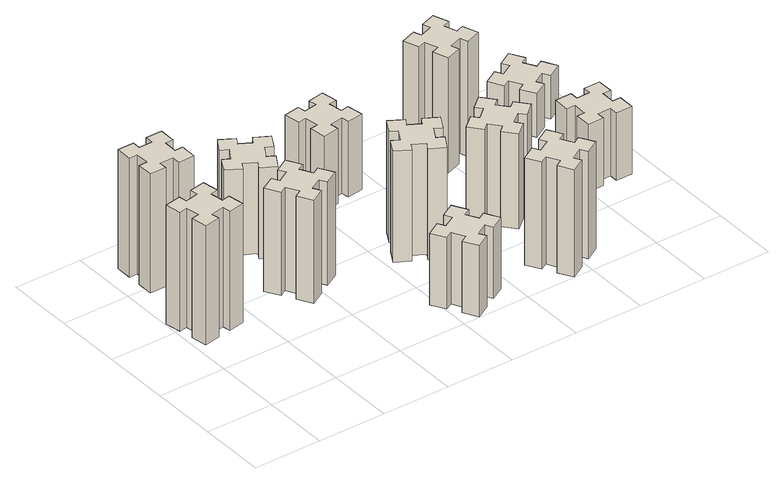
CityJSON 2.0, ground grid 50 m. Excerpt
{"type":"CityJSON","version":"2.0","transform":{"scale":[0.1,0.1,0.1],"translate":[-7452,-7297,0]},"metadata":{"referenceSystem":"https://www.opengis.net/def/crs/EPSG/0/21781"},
"CityObjects":{
"building1":{"type":"Building","attributes":{"class":"1000","function":"1000","usage":"1000","yearOfConstruction":2016,"roofType":"1000","measuredHeight":90,"storeysAboveGround":30,"storeysBelowGround":0},"geometry":[{"type":"Solid","lod":"1","boundaries":[[[[0,1,2,3,4,5,6,7,8,9,10,11,12,13,14,15,16,17,18,19]],[[17,16,20,21]],[[16,15,22,20]],[[15,14,23,22]],[[14,13,24,23]],[[13,12,25,24]],[[12,11,26,25]],[[11,10,27,26]],[[10,9,28,27]],[[9,8,29,28]],[[8,7,30,29]],[[7,6,31,30]],[[6,5,32,31]],[[5,4,33,32]],[[4,3,34,33]],[[3,2,35,34]],[[2,1,36,35]],[[1,0,37,36]],[[0,19,38,37]],[[19,18,39,38]],[[18,17,21,39]],[[24,25,26,27,28,29,30,31,32,33,34,35,36,37,38,39,21,20,22,23]]]]}]},
"building2":{"type":"Building","attributes":{"class":"1000","function":"1000","usage":"1000","yearOfConstruction":2016,"roofType":"1000","measuredHeight":90,"storeysAboveGround":30,"storeysBelowGround":0},"geometry":[{"type":"Solid","lod":"1","boundaries":[[[[40,41,42,43,44,45,46,47,48,49,50,51,52,53,54,55,56,57,58,59]],[[57,56,60,61]],[[56,55,62,60]],[[55,54,63,62]],[[54,53,64,63]],[[53,52,65,64]],[[52,51,66,65]],[[51,50,67,66]],[[50,49,68,67]],[[49,48,69,68]],[[48,47,70,69]],[[47,46,71,70]],[[46,45,72,71]],[[45,44,73,72]],[[44,43,74,73]],[[43,42,75,74]],[[42,41,76,75]],[[41,40,77,76]],[[40,59,78,77]],[[59,58,79,78]],[[58,57,61,79]],[[64,65,66,67,68,69,70,71,72,73,74,75,76,77,78,79,61,60,62,63]]]]}]},
"building3":{"type":"Building","attributes":{"class":"1000","function":"1000","usage":"1000","yearOfConstruction":2016,"roofType":"1000","measuredHeight":78,"storeysAboveGround":30,"storeysBelowGround":0},"geometry":[{"type":"Solid","lod":"1","boundaries":[[[[80,81,82,83,84,85,86,87,88,89,90,91,92,93,94,95,96,97,98,99]],[[97,96,100,101]],[[96,95,102,100]],[[95,94,103,102]],[[94,93,104,103]],[[93,92,105,104]],[[92,91,106,105]],[[91,90,107,106]],[[90,89,108,107]],[[89,88,109,108]],[[88,87,110,109]],[[87,86,111,110]],[[86,85,112,111]],[[85,84,113,112]],[[84,83,114,113]],[[83,82,115,114]],[[82,81,116,115]],[[81,80,117,116]],[[80,99,118,117]],[[99,98,119,118]],[[98,97,101,119]],[[104,105,106,107,108,109,110,111,112,113,114,115,116,117,118,119,101,100,102,103]]]]}]},
"building4":{"type":"Building","attributes":{"class":"1000","function":"1000","usage":"1000","yearOfConstruction":2016,"roofType":"1000","measuredHeight":69,"storeysAboveGround":30,"storeysBelowGround":0},"geometry":[{"type":"Solid","lod":"1","boundaries":[[[[120,121,122,123,124,125,126,127,128,129,130,131,132,133,134,135,136,137,138,139]],[[137,136,140,141]],[[136,135,142,140]],[[135,134,143,142]],[[134,133,144,143]],[[133,132,145,144]],[[132,131,146,145]],[[131,130,147,146]],[[130,129,148,147]],[[129,128,149,148]],[[128,127,150,149]],[[127,126,151,150]],[[126,125,152,151]],[[125,124,153,152]],[[124,123,154,153]],[[123,122,155,154]],[[122,121,156,155]],[[121,120,157,156]],[[120,139,158,157]],[[139,138,159,158]],[[138,137,141,159]],[[144,145,146,147,148,149,150,151,152,153,154,155,156,157,158,159,141,140,142,143]]]]}]},
"building5":{"type":"Building","attributes":{"class":"1000","function":"1000","usage":"1000","yearOfConstruction":2016,"roofType":"1000","measuredHeight":54,"storeysAboveGround":30,"storeysBelowGround":0},"geometry":[{"type":"Solid","lod":"1","boundaries":[[[[160,161,162,163,164,165,166,167,168,169,170,171,172,173,174,175,176,177,178,179]],[[177,176,180,181]],[[176,175,182,180]],[[175,174,183,182]],[[174,173,184,183]],[[173,172,185,184]],[[172,171,186,185]],[[171,170,187,186]],[[170,169,188,187]],[[169,168,189,188]],[[168,167,190,189]],[[167,166,191,190]],[[166,165,192,191]],[[165,164,193,192]],[[164,163,194,193]],[[163,162,195,194]],[[162,161,196,195]],[[161,160,197,196]],[[160,179,198,197]],[[179,178,199,198]],[[178,177,181,199]],[[184,185,186,187,188,189,190,191,192,193,194,195,196,197,198,199,181,180,182,183]]]]}]},
"building6":{"type":"Building","attributes":{"class":"1000","function":"1000","usage":"1000","yearOfConstruction":2016,"roofType":"1000","measuredHeight":84,"storeysAboveGround":30,"storeysBelowGround":0},"geometry":[{"type":"Solid","lod":"1","boundaries":[[[[200,201,202,203,204,205,206,207,208,209,210,211,212,213,214,215,216,217,218,219]],[[217,216,220,221]],[[216,215,222,220]],[[215,214,223,222]],[[214,213,224,223]],[[213,212,225,224]],[[212,211,226,225]],[[211,210,227,226]],[[210,209,228,227]],[[209,208,229,228]],[[208,207,230,229]],[[207,206,231,230]],[[206,205,232,231]],[[205,204,233,232]],[[204,203,234,233]],[[203,202,235,234]],[[202,201,236,235]],[[201,200,237,236]],[[200,219,238,237]],[[219,218,239,238]],[[218,217,221,239]],[[224,225,226,227,228,229,230,231,232,233,234,235,236,237,238,239,221,220,222,223]]]]}]},
"building7":{"type":"Building","attributes":{"class":"1000","function":"1000","usage":"1000","yearOfConstruction":2016,"roofType":"1000","measuredHeight":57,"storeysAboveGround":30,"storeysBelowGround":0},"geometry":[{"type":"Solid","lod":"1","boundaries":[[[[240,241,242,243,244,245,246,247,248,249,250,251,252,253,254,255,256,257,258,259]],[[257,256,260,261]],[[256,255,262,260]],[[255,254,263,262]],[[254,253,264,263]],[[253,252,265,264]],[[252,251,266,265]],[[251,250,267,266]],[[250,249,268,267]],[[249,248,269,268]],[[248,247,270,269]],[[247,246,271,270]],[[246,245,272,271]],[[245,244,273,272]],[[244,243,274,273]],[[243,242,275,274]],[[242,241,276,275]],[[241,240,277,276]],[[240,259,278,277]],[[259,258,279,278]],[[258,257,261,279]],[[264,265,266,267,268,269,270,271,272,273,274,275,276,277,278,279,261,260,262,263]]]]}]},
"building8":{"type":"Building","attributes":{"class":"1000","function":"1000","usage":"1000","yearOfConstruction":2016,"roofType":"1000","measuredHeight":81,"storeysAboveGround":30,"storeysBelowGround":0},"geometry":[{"type":"Solid","lod":"1","boundaries":[[[[280,281,282,283,284,285,286,287,288,289,290,291,292,293,294,295,296,297,298,299]],[[297,296,300,301]],[[296,295,302,300]],[[295,294,303,302]],[[294,293,304,303]],[[293,292,305,304]],[[292,291,306,305]],[[291,290,307,306]],[[290,289,308,307]],[[289,288,309,308]],[[288,287,310,309]],[[287,286,311,310]],[[286,285,312,311]],[[285,284,313,312]],[[284,283,314,313]],[[283,282,315,314]],[[282,281,316,315]],[[281,280,317,316]],[[280,299,318,317]],[[299,298,319,318]],[[298,297,301,319]],[[304,305,306,307,308,309,310,311,312,313,314,315,316,317,318,319,301,300,302,303]]]]}]},
"building9":{"type":"Building","attributes":{"class":"1000","function":"1000","usage":"1000","yearOfConstruction":2016,"roofType":"1000","measuredHeight":72,"storeysAboveGround":30,"storeysBelowGround":0},"geometry":[{"type":"Solid","lod":"1","boundaries":[[[[320,321,322,323,324,325,326,327,328,329,330,331,332,333,334,335,336,337,338,339]],[[337,336,340,341]],[[336,335,342,340]],[[335,334,343,342]],[[334,333,344,343]],[[333,332,345,344]],[[332,331,346,345]],[[331,330,347,346]],[[330,329,348,347]],[[329,328,349,348]],[[328,327,350,349]],[[327,326,351,350]],[[326,325,352,351]],[[325,324,353,352]],[[324,323,354,353]],[[323,322,355,354]],[[322,321,356,355]],[[321,320,357,356]],[[320,339,358,357]],[[339,338,359,358]],[[338,337,341,359]],[[344,345,346,347,348,349,350,351,352,353,354,355,356,357,358,359,341,340,342,343]]]]}]},
"building10":{"type":"Building","attributes":{"class":"1000","function":"1000","usage":"1000","yearOfConstruction":2016,"roofType":"1000","measuredHeight":87,"storeysAboveGround":30,"storeysBelowGround":0},"geometry":[{"type":"Solid","lod":"1","boundaries":[[[[360,361,362,363,364,365,366,367,368,369,370,371,372,373,374,375,376,377,378,379]],[[377,376,380,381]],[[376,375,382,380]],[[375,374,383,382]],[[374,373,384,383]],[[373,372,385,384]],[[372,371,386,385]],[[371,370,387,386]],[[370,369,388,387]],[[369,368,389,388]],[[368,367,390,389]],[[367,366,391,390]],[[366,365,392,391]],[[365,364,393,392]],[[364,363,394,393]],[[363,362,395,394]],[[362,361,396,395]],[[361,360,397,396]],[[360,379,398,397]],[[379,378,399,398]],[[378,377,381,399]],[[384,385,386,387,388,389,390,391,392,393,394,395,396,397,398,399,381,380,382,383]]]]}]},
"building11":{"type":"Building","attributes":{"class":"1000","function":"1000","usage":"1000","yearOfConstruction":2016,"roofType":"1000","measuredHeight":51,"storeysAboveGround":30,"storeysBelowGround":0},"geometry":[{"type":"Solid","lod":"1","boundaries":[[[[400,401,402,403,404,405,406,407,408,409,410,411,412,413,414,415,416,417,418,419]],[[417,416,420,421]],[[416,415,422,420]],[[415,414,423,422]],[[414,413,424,423]],[[413,412,425,424]],[[412,411,426,425]],[[411,410,427,426]],[[410,409,428,427]],[[409,408,429,428]],[[408,407,430,429]],[[407,406,431,430]],[[406,405,432,431]],[[405,404,433,432]],[[404,403,434,433]],[[403,402,435,434]],[[402,401,436,435]],[[401,400,437,436]],[[400,419,438,437]],[[419,418,439,438]],[[418,417,421,439]],[[424,425,426,427,428,429,430,431,432,433,434,435,436,437,438,439,421,420,422,423]]]]}]},
"building12":{"type":"Building","attributes":{"class":"1000","function":"1000","usage":"1000","yearOfConstruction":2016,"roofType":"1000","measuredHeight":33,"storeysAboveGround":30,"storeysBelowGround":0},"geometry":[{"type":"Solid","lod":"1","boundaries":[[[[440,441,442,443,444,445,446,447,448,449,450,451,452,453,454,455,456,457,458,459]],[[457,456,460,461]],[[456,455,462,460]],[[455,454,463,462]],[[454,453,464,463]],[[453,452,465,464]],[[452,451,466,465]],[[451,450,467,466]],[[450,449,468,467]],[[449,448,469,468]],[[448,447,470,469]],[[447,446,471,470]],[[446,445,472,471]],[[445,444,473,472]],[[444,443,474,473]],[[443,442,475,474]],[[442,441,476,475]],[[441,440,477,476]],[[440,459,478,477]],[[459,458,479,478]],[[458,457,461,479]],[[464,465,466,467,468,469,470,471,472,473,474,475,476,477,478,479,461,460,462,463]]]]}]}
},
"vertices":[
[235,1092,0],[137,1075,0],[127,1134,0],[8,1113,0],[29,995,0],[88,1005,0],[106,907,0],[47,897,0],[67,778,0],[186,799,0],[175,858,0],[274,876,0],[284,817,0],[402,837,0],[381,956,0],[322,945,0],[305,1044,0],[364,1054,0],[343,1172,0],[225,1151,0],[305,1044,900],[364,1054,900],[322,945,900],[381,956,900],[402,837,900],[284,817,900],[274,876,900],[175,858,900],[186,799,900],[67,778,900],[47,897,900],[106,907,900],[88,1005,900],[29,995,900],[8,1113,900],[127,1134,900],[137,1075,900],[235,1092,900],[225,1151,900],[343,1172,900],
[195,1665,0],[195,1565,0],[135,1565,0],[135,1445,0],[255,1445,0],[255,1505,0],[355,1505,0],[355,1445,0],[475,1445,0],[475,1565,0],[415,1565,0],[415,1665,0],[475,1665,0],[475,1785,0],[355,1785,0],[355,1725,0],[255,1725,0],[255,1785,0],[135,1785,0],[135,1665,0],[255,1725,900],[255,1785,900],[355,1725,900],[355,1785,900],[475,1785,900],[475,1665,900],[415,1665,900],[415,1565,900],[475,1565,900],[475,1445,900],[355,1445,900],[355,1505,900],[255,1505,900],[255,1445,900],[135,1445,900],[135,1565,900],[195,1565,900],[195,1665,900],[135,1665,900],[135,1785,900],
[1066,987,0],[1016,1074,0],[1068,1104,0],[1008,1208,0],[904,1148,0],[934,1096,0],[847,1046,0],[817,1098,0],[713,1038,0],[773,934,0],[825,964,0],[875,877,0],[823,847,0],[883,743,0],[987,803,0],[957,855,0],[1044,905,0],[1074,853,0],[1178,913,0],[1118,1017,0],[1044,905,780],[1074,853,780],[957,855,780],[987,803,780],[883,743,780],[823,847,780],[875,877,780],[825,964,780],[773,934,780],[713,1038,780],[817,1098,780],[847,1046,780],[934,1096,780],[904,1148,780],[1008,1208,780],[1068,1104,780],[1016,1074,780],[1066,987,780],[1118,1017,780],[1178,913,780],
[1016,1417,0],[1066,1504,0],[1118,1474,0],[1178,1578,0],[1074,1638,0],[1044,1586,0],[957,1636,0],[987,1688,0],[883,1748,0],[823,1644,0],[875,1614,0],[825,1527,0],[773,1557,0],[713,1453,0],[817,1393,0],[847,1445,0],[934,1395,0],[904,1343,0],[1008,1283,0],[1068,1387,0],[934,1395,690],[904,1343,690],[847,1445,690],[817,1393,690],[713,1453,690],[773,1557,690],[825,1527,690],[875,1614,690],[823,1644,690],[883,1748,690],[987,1688,690],[957,1636,690],[1044,1586,690],[1074,1638,690],[1178,1578,690],[1118,1474,690],[1066,1504,690],[1016,1417,690],[1068,1387,690],[1008,1283,690],
[1674,356,0],[1587,306,0],[1557,358,0],[1453,298,0],[1513,194,0],[1565,224,0],[1615,137,0],[1563,107,0],[1623,3,0],[1727,63,0],[1697,115,0],[1784,165,0],[1814,113,0],[1918,173,0],[1858,277,0],[1806,247,0],[1756,334,0],[1808,364,0],[1748,468,0],[1644,408,0],[1756,334,540],[1808,364,540],[1806,247,540],[1858,277,540],[1918,173,540],[1814,113,540],[1784,165,540],[1697,115,540],[1727,63,540],[1623,3,540],[1563,107,540],[1615,137,540],[1565,224,540],[1513,194,540],[1453,298,540],[1557,358,540],[1587,306,540],[1674,356,540],[1644,408,540],[1748,468,540],
[1884,946,0],[1797,996,0],[1827,1048,0],[1723,1108,0],[1663,1004,0],[1715,974,0],[1665,887,0],[1613,917,0],[1553,813,0],[1657,753,0],[1687,805,0],[1774,755,0],[1744,703,0],[1848,643,0],[1908,747,0],[1856,777,0],[1906,864,0],[1958,834,0],[2018,938,0],[1914,998,0],[1906,864,840],[1958,834,840],[1856,777,840],[1908,747,840],[1848,643,840],[1744,703,840],[1774,755,840],[1687,805,840],[1657,753,840],[1553,813,840],[1613,917,840],[1665,887,840],[1715,974,840],[1663,1004,840],[1723,1108,840],[1827,1048,840],[1797,996,840],[1884,946,840],[1914,998,840],[2018,938,840],
[1568,1745,0],[1586,1647,0],[1527,1637,0],[1547,1518,0],[1666,1539,0],[1655,1598,0],[1754,1616,0],[1764,1557,0],[1882,1577,0],[1861,1696,0],[1802,1685,0],[1785,1784,0],[1844,1794,0],[1823,1912,0],[1705,1891,0],[1715,1832,0],[1617,1815,0],[1607,1874,0],[1488,1853,0],[1509,1735,0],[1617,1815,570],[1607,1874,570],[1715,1832,570],[1705,1891,570],[1823,1912,570],[1844,1794,570],[1785,1784,570],[1802,1685,570],[1861,1696,570],[1882,1577,570],[1764,1557,570],[1754,1616,570],[1655,1598,570],[1666,1539,570],[1547,1518,570],[1527,1637,570],[1586,1647,570],[1568,1745,570],[1509,1735,570],[1488,1853,570],
[2546,247,0],[2496,334,0],[2548,364,0],[2488,468,0],[2384,408,0],[2414,356,0],[2327,306,0],[2297,358,0],[2193,298,0],[2253,194,0],[2305,224,0],[2355,137,0],[2303,107,0],[2363,3,0],[2467,63,0],[2437,115,0],[2524,165,0],[2554,113,0],[2658,173,0],[2598,277,0],[2524,165,810],[2554,113,810],[2437,115,810],[2467,63,810],[2363,3,810],[2303,107,810],[2355,137,810],[2305,224,810],[2253,194,810],[2193,298,810],[2297,358,810],[2327,306,810],[2414,356,810],[2384,408,810],[2488,468,810],[2548,364,810],[2496,334,810],[2546,247,810],[2598,277,810],[2658,173,810],
[2393,992,0],[2316,927,0],[2278,973,0],[2186,896,0],[2263,804,0],[2309,843,0],[2373,766,0],[2327,728,0],[2404,636,0],[2496,713,0],[2458,759,0],[2534,823,0],[2573,777,0],[2665,854,0],[2588,946,0],[2542,908,0],[2477,984,0],[2523,1023,0],[2446,1115,0],[2354,1038,0],[2477,984,720],[2523,1023,720],[2542,908,720],[2588,946,720],[2665,854,720],[2573,777,720],[2534,823,720],[2458,759,720],[2496,713,720],[2404,636,720],[2327,728,720],[2373,766,720],[2309,843,720],[2263,804,720],[2186,896,720],[2278,973,720],[2316,927,720],[2393,992,720],[2354,1038,720],[2446,1115,720],
[2646,1606,0],[2612,1700,0],[2668,1720,0],[2627,1833,0],[2514,1792,0],[2535,1736,0],[2441,1702,0],[2420,1758,0],[2307,1717,0],[2349,1604,0],[2405,1625,0],[2439,1531,0],[2383,1510,0],[2424,1397,0],[2537,1439,0],[2516,1495,0],[2610,1529,0],[2630,1473,0],[2743,1514,0],[2702,1627,0],[2610,1529,870],[2630,1473,870],[2516,1495,870],[2537,1439,870],[2424,1397,870],[2383,1510,870],[2439,1531,870],[2405,1625,870],[2349,1604,870],[2307,1717,870],[2420,1758,870],[2441,1702,870],[2535,1736,870],[2514,1792,870],[2627,1833,870],[2668,1720,870],[2612,1700,870],[2646,1606,870],[2702,1627,870],[2743,1514,870],
[3215,985,0],[3115,985,0],[3115,1045,0],[2995,1045,0],[2995,925,0],[3055,925,0],[3055,825,0],[2995,825,0],[2995,705,0],[3115,705,0],[3115,765,0],[3215,765,0],[3215,705,0],[3335,705,0],[3335,825,0],[3275,825,0],[3275,925,0],[3335,925,0],[3335,1045,0],[3215,1045,0],[3275,925,510],[3335,925,510],[3275,825,510],[3335,825,510],[3335,705,510],[3215,705,510],[3215,765,510],[3115,765,510],[3115,705,510],[2995,705,510],[2995,825,510],[3055,825,510],[3055,925,510],[2995,925,510],[2995,1045,510],[3115,1045,510],[3115,985,510],[3215,985,510],[3215,1045,510],[3335,1045,510],
[3177,1495,0],[3264,1545,0],[3294,1493,0],[3398,1553,0],[3338,1657,0],[3286,1627,0],[3236,1714,0],[3288,1744,0],[3228,1848,0],[3124,1788,0],[3154,1736,0],[3067,1686,0],[3037,1738,0],[2933,1678,0],[2993,1574,0],[3045,1604,0],[3095,1517,0],[3043,1487,0],[3103,1383,0],[3207,1443,0],[3095,1517,330],[3043,1487,330],[3045,1604,330],[2993,1574,330],[2933,1678,330],[3037,1738,330],[3067,1686,330],[3154,1736,330],[3124,1788,330],[3228,1848,330],[3288,1744,330],[3236,1714,330],[3286,1627,330],[3338,1657,330],[3398,1553,330],[3294,1493,330],[3264,1545,330],[3177,1495,330],[3207,1443,330],[3103,1383,330]
]}
